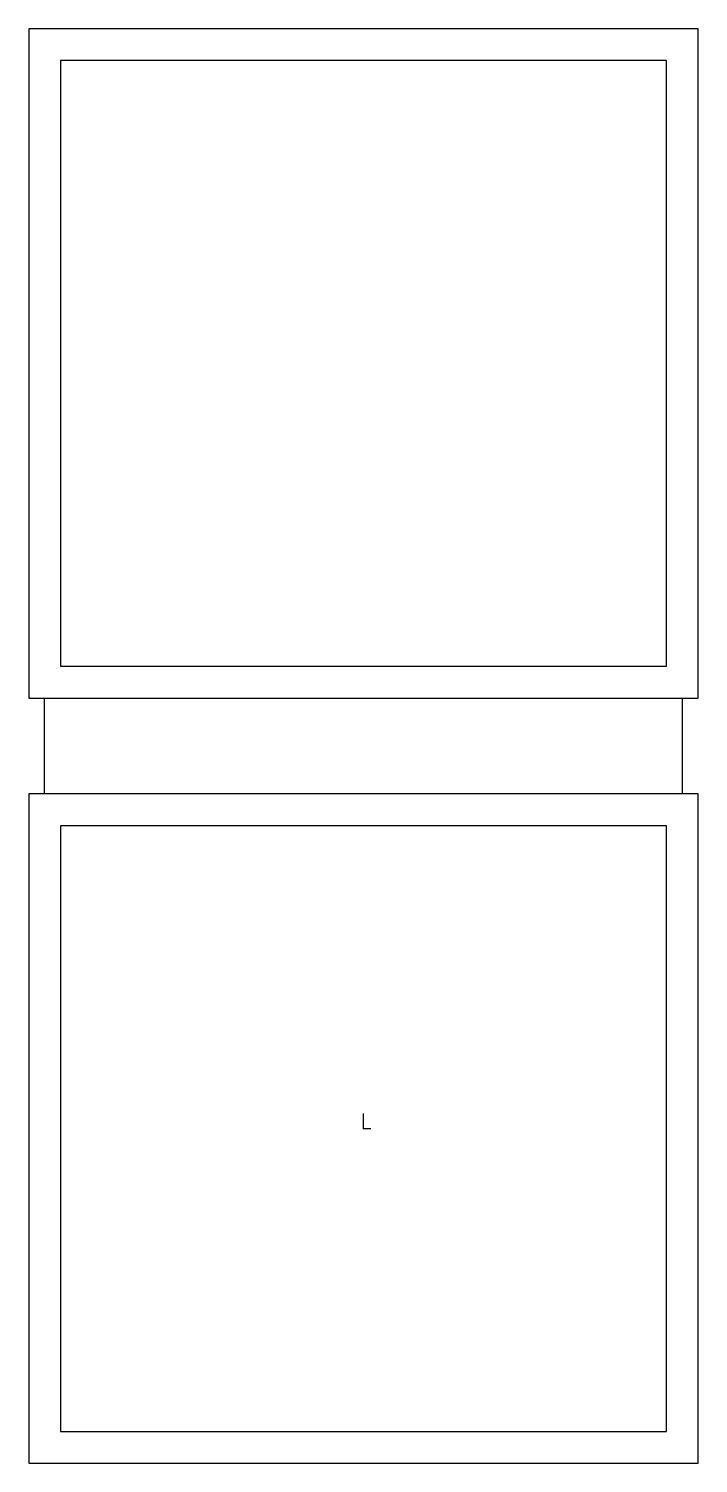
# Paper-space layout '_Front' of a CAD drawing. Header units: inches. Extents: x -10.5 to 10.5, y -10.5 to 34.5.
import ezdxf

# ---------------------------------------------------------------- set-up
doc = ezdxf.new("R2010")
doc.units = ezdxf.units.IN
doc.header["$MEASUREMENT"] = 0
doc.header["$PDSIZE"] = -1

psp = doc.layouts.new('_Front')

# ---------------------------------------------------------------- linework, layer by layer
at = {"color": 7, "linetype": 'Continuous', "lineweight": 25}
for p, q in [((-10.5, 34.5), (-10.5, 13.5)), ((10.5, 34.5), (-10.5, 34.5)), ((10.5, 13.5), (10.5, 34.5)), ((9.5, 33.5), (-9.5, 33.5)), ((-9.5, 33.5), (-9.5, 14.5)), ((9.5, 14.5), (9.5, 33.5)), ((-9.5, 14.5), (9.5, 14.5)), ((-10.5, 13.5), (10.5, 13.5)), ((-10, 10.5), (-10, 13.5)), ((10, 10.5), (10, 13.5)), ((-10.5, 10.5), (-10.5, -10.5)), ((10.5, 10.5), (-10.5, 10.5)), ((10.5, -10.5), (10.5, 10.5)), ((9.5, 9.5), (-9.5, 9.5)), ((-9.5, 9.5), (-9.5, -9.5)), ((9.5, -9.5), (9.5, 9.5)), ((-9.5, -9.5), (9.5, -9.5)), ((-10.5, -10.5), (10.5, -10.5))]:
    psp.add_line(p, q, dxfattribs=at)
at = {"color": 7, "linetype": 'Continuous'}
for q in [(0, 0.469), (0.235, 0)]:
    psp.add_line((0, 0), q, dxfattribs=at)
psp.add_point((0, 0), dxfattribs=at)

doc.saveas('drawing.dxf')
